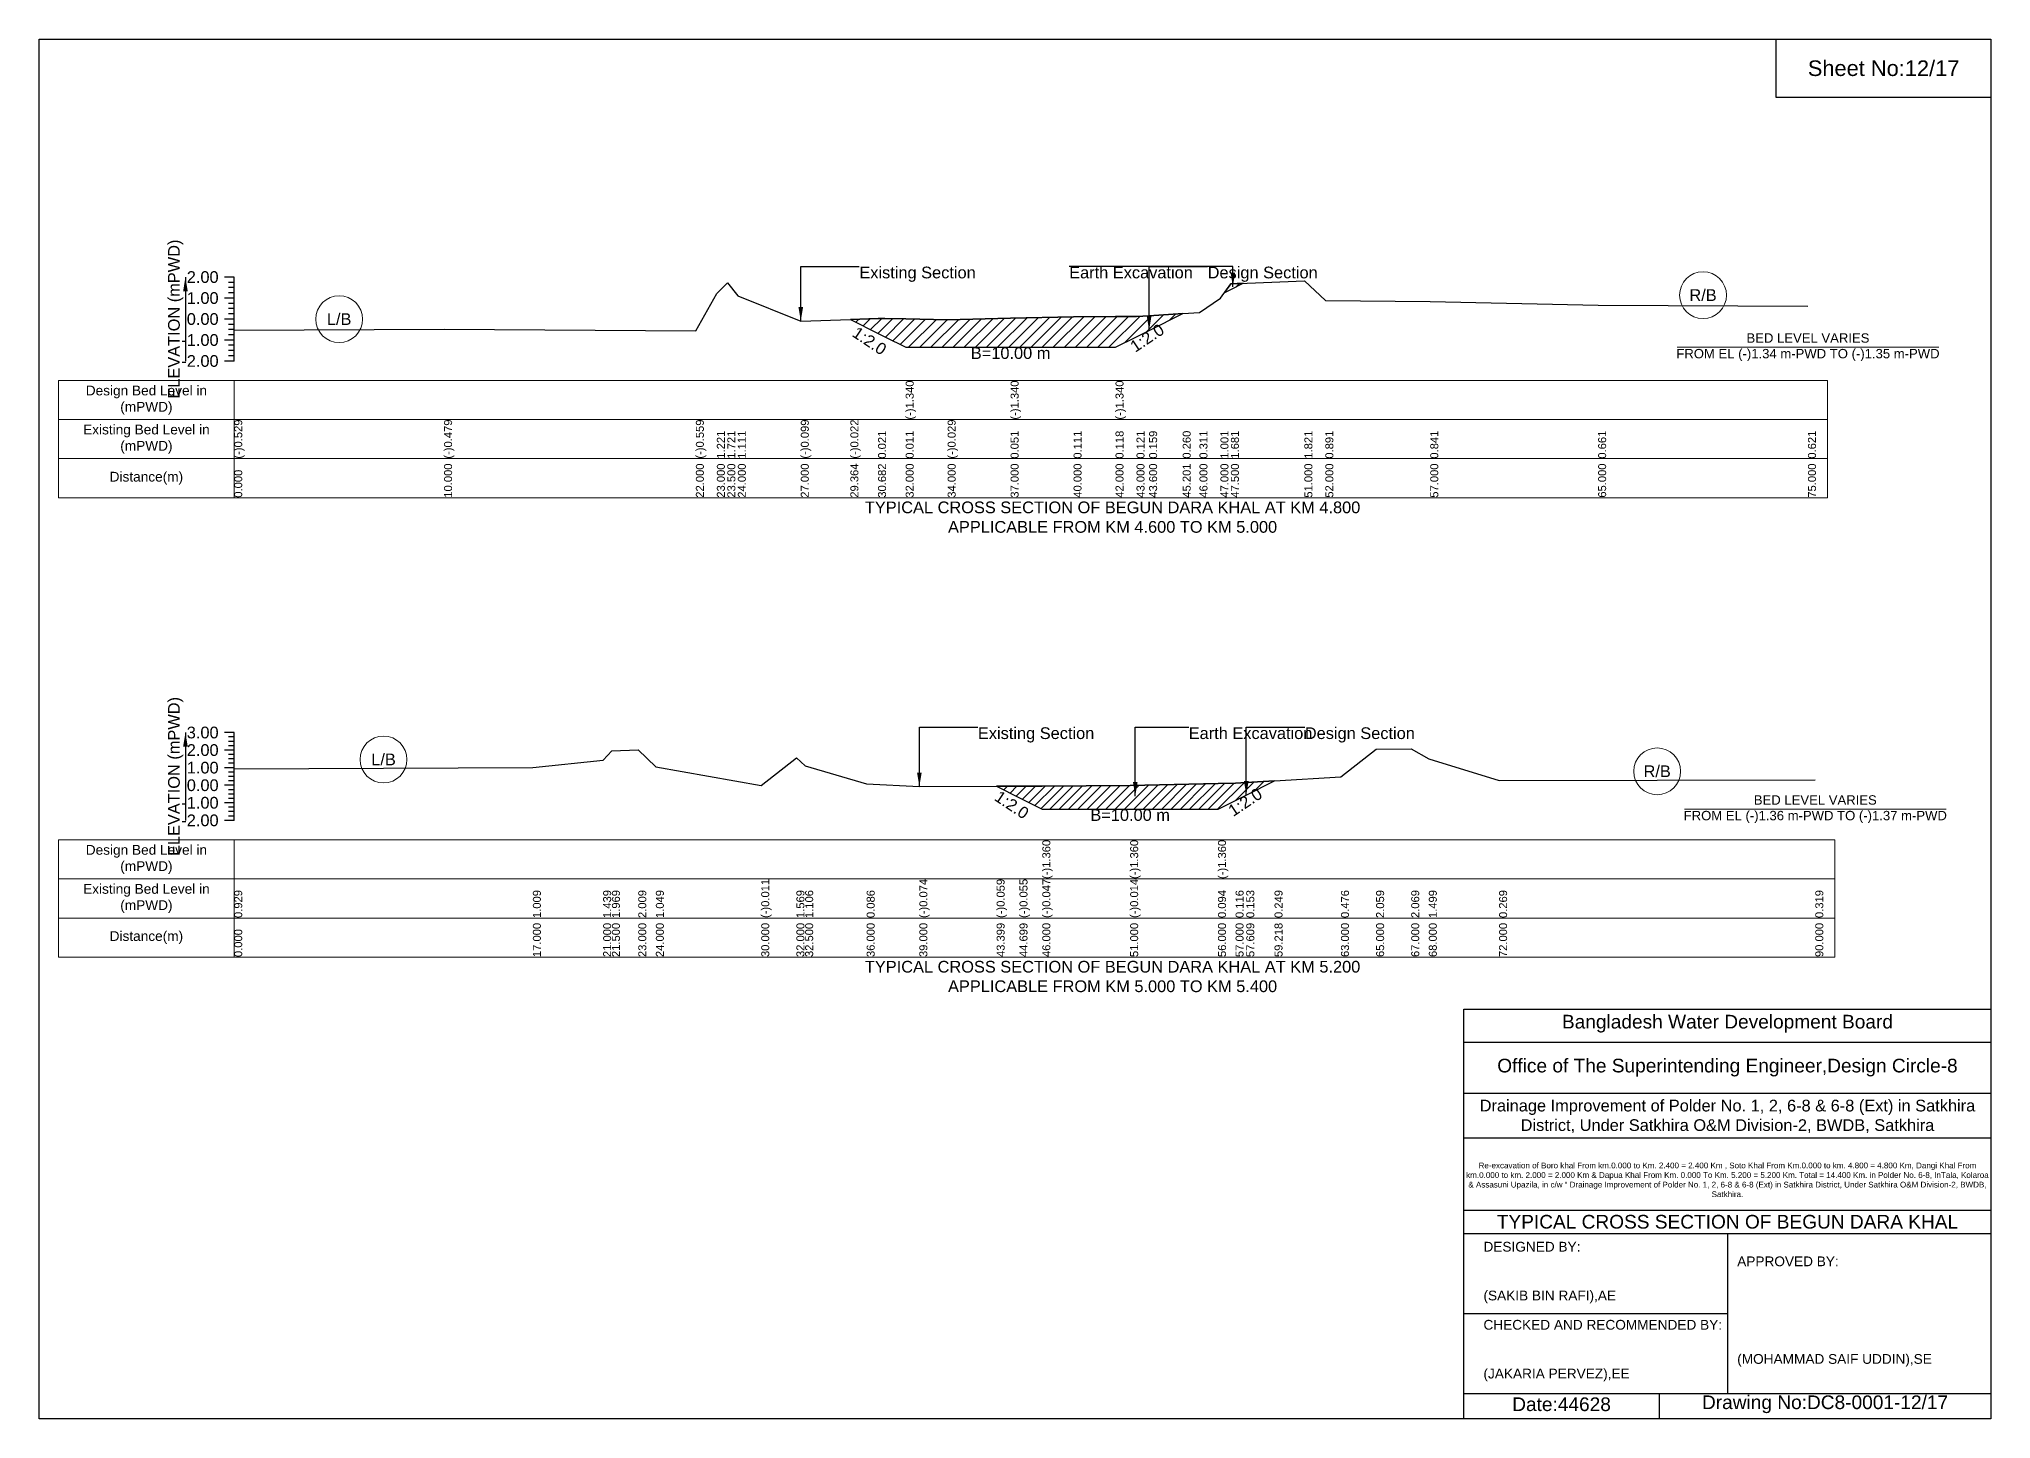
# Model space of a CAD drawing. Header units: inches. Extents: x 91000 to 268000, y -5656 to 20000.
# Drawn here: x 210000 to 218000, y 4344 to 10000 of the extents above; entities that cross this region are included whole.
import ezdxf

# ---------------------------------------------------------------- set-up
doc = ezdxf.new("R2010")
doc.units = ezdxf.units.IN
doc.header["$LTSCALE"] = 7
doc.header["$MEASUREMENT"] = 0
for name, color, linetype, lineweight in [('Cross section Data Border', 7, 'Continuous', 9), ('Cross Section Labels', 7, 'Continuous', 9), ('Existing_Bed_Level for Xsection', 7, 'Continuous', 25)]:
    doc.layers.add(name, color=color, linetype=linetype, lineweight=lineweight)
doc.styles.get("Standard").update_dxf_attribs({"font": 'arial.ttf'})
doc.dimstyles.get("Standard").update_dxf_attribs({"dimtxt": 0.18, "dimasz": 0.18, "dimexe": 0.18, "dimexo": 0.0625, "dimgap": 0.09, "dimtad": 0, "dimtih": 1, "dimtoh": 1, "dimdec": 4, "dimzin": 0, "dimdsep": 46, "dimtxsty": 'Standard', "dimcen": 0.09, "dimadec": 0, "dimazin": 0, "dimtfac": 1, "dimtdec": 4, "dimtofl": 0, "dimtmove": 0, "dimatfit": 3, "dimfxl": 1, "dimtolj": 1, "dimtzin": 0, "dimarcsym": 0})

msp = doc.modelspace()

# ---------------------------------------------------------------- hatches: boundary and pattern name
at = {"layer": 'Existing_Bed_Level for Xsection'}
h = msp.add_hatch(dxfattribs=at)
h.set_pattern_fill('ANSI31', color=256, scale=258, style=0)
h.paths.add_polyline_path([(214857.9, 8959.8), (214885, 8973.3), (214935.7, 8998.7), (214885, 8996.6)])
h = msp.add_hatch(dxfattribs=at)
h.set_pattern_fill('ANSI31', color=256, scale=258, style=0)
h.paths.add_polyline_path([(213325.3, 8850.2), (213438.7, 8793.5), (213466, 8779.8), (213552, 8736.8), (213724, 8736.8), (213982, 8736.8), (214240, 8736.8), (214412, 8736.8), (214498, 8779.8), (214549.6, 8805.7), (214687.3, 8874.5), (214549.6, 8865.8), (214498, 8862.5), (214412, 8862.2), (214240, 8861.6), (213982, 8856.5), (213724, 8849.6), (213552, 8853), (213466, 8854.7), (213438.7, 8853.9)])
h = msp.add_hatch(dxfattribs=at)
h.set_pattern_fill('ANSI31', color=256, scale=216, style=0)
h.paths.add_polyline_path([(213924.7, 6937.1), (214018.4, 6890.2), (214040, 6879.4), (214112, 6843.4), (214472, 6843.4), (214832, 6843.4), (214904, 6879.4), (214947.9, 6901.3), (215063.7, 6959.3), (214947.9, 6952.3), (214904, 6949.7), (214832, 6948.1), (214472, 6940.3), (214112, 6937.9), (214040, 6937.4), (214018.4, 6937.4)])

# ---------------------------------------------------------------- linework, layer by layer
for points in [[(210000, 10000), (218000, 10000), (218000, 4344), (210000, 4344)], [(217120, 10000), (218000, 10000), (218000, 9760), (217120, 9760)]]:
    msp.add_lwpolyline(points, close=True)
for points in [[(215840, 4344), (215840, 6024), (218000, 6024)], [(215840, 5888), (218000, 5888)], [(215840, 5680), (218000, 5680)], [(215840, 5496), (218000, 5496)], [(215840, 5200), (218000, 5200)], [(215840, 5104), (218000, 5104)], [(216920, 5104), (216920, 4448)], [(215840, 4776), (216920, 4776)], [(215840, 4448), (218000, 4448)], [(216640, 4448), (216640, 4344)]]:
    msp.add_lwpolyline(points)
at = {"layer": 'Cross section Data Border'}
for points in [[(210080, 8600.1), (217330, 8600.1), (217330, 8120.1), (210080, 8120.1)], [(210080, 6717.3), (217360, 6717.3), (217360, 6237.3), (210080, 6237.3)]]:
    msp.add_lwpolyline(points, close=True, dxfattribs=at)
for points in [[(210800, 8600.1), (210800, 8120.1)], [(210080, 8440.1), (217330, 8440.1)], [(210080, 8280.1), (217330, 8280.1)], [(210800, 6717.3), (210800, 6237.3)], [(210080, 6557.3), (217360, 6557.3)], [(210080, 6397.3), (217360, 6397.3)]]:
    msp.add_lwpolyline(points, dxfattribs=at)
at = {"layer": 'Cross Section Labels'}
for points in [[(216714.2, 8736.8), (217785.8, 8736.8)], [(216744.2, 6843.4), (217815.8, 6843.4)]]:
    msp.add_lwpolyline(points, dxfattribs=at)
for centre in [(216820, 8950.2), (211230, 8851.7), (211412, 7047.1), (216632, 6998.5)]:
    msp.add_circle(centre, 96, dxfattribs=at)
at = {"layer": 'Existing_Bed_Level for Xsection'}
for points in [[(210800, 9024.1), (210760, 9024.1)], [(210800, 9002.6), (210776, 9002.6)], [(210800, 8981.1), (210776, 8981.1)], [(210800, 8680.1), (210800, 8766.1), (210800, 8852.1), (210800, 8938.1), (210800, 9024.1)], [(210800, 8806.6), (211660, 8810.9), (212692, 8804), (212778, 8957.1), (212821, 9000.1), (212864, 8947.6), (213122, 8843.6), (213325.3, 8850.2), (213438.7, 8853.9), (213466, 8854.7), (213552, 8853), (213552, 8853), (213724, 8849.6), (213982, 8856.5), (213982, 8856.5), (214240, 8861.6), (214412, 8862.2), (214412, 8862.2), (214498, 8862.5), (214549.6, 8865.8), (214687.3, 8874.5), (214756, 8878.8), (214842, 8938.2), (214885, 8996.6), (215186, 9008.7), (215272, 8928.7), (215702, 8924.4), (216390, 8908.9), (217250, 8905.5)], [(210800, 8938.1), (210760, 8938.1)], [(210800, 8959.6), (210776, 8959.6)], [(210800, 8916.6), (210776, 8916.6)], [(210800, 8895.1), (210776, 8895.1)], [(210800, 8852.1), (210760, 8852.1)], [(210800, 8873.6), (210776, 8873.6)], [(210800, 8830.6), (210776, 8830.6)], [(210800, 8809.1), (210776, 8809.1)], [(210800, 8766.1), (210760, 8766.1)], [(210800, 8787.6), (210776, 8787.6)], [(210800, 8744.6), (210776, 8744.6)], [(210800, 8723.1), (210776, 8723.1)], [(210800, 8680.1), (210760, 8680.1)], [(210800, 8701.6), (210776, 8701.6)], [(210800, 7157.3), (210760, 7157.3)], [(210800, 7139.3), (210776, 7139.3)], [(210800, 7121.3), (210776, 7121.3)], [(210800, 6797.3), (210800, 6869.3), (210800, 6941.3), (210800, 7013.3), (210800, 7085.3), (210800, 7157.3)], [(210800, 7085.3), (210760, 7085.3)], [(210800, 7103.3), (210776, 7103.3)], [(210800, 7067.3), (210776, 7067.3)], [(210800, 7049.3), (210776, 7049.3)], [(210800, 7008.2), (212024, 7014), (212312, 7044.9), (212348, 7083.1), (212456, 7086), (212528, 7016.9), (212960, 6940.5), (213104, 7054.3), (213140, 7021), (213392, 6947.5), (213608, 6936), (213924.7, 6937.1), (214018.4, 6937.4), (214040, 6937.4), (214112, 6937.9), (214112, 6937.9), (214472, 6940.3), (214472, 6940.3), (214832, 6948.1), (214832, 6948.1), (214904, 6949.7), (214947.9, 6952.3), (215063.7, 6959.3), (215336, 6975.6), (215480, 7089.6), (215624, 7090.3), (215696, 7049.3), (215984, 6960.7), (217280, 6964.3)], [(210800, 7013.3), (210760, 7013.3)], [(210800, 7031.3), (210776, 7031.3)], [(210800, 6995.3), (210776, 6995.3)], [(210800, 6977.3), (210776, 6977.3)], [(210800, 6941.3), (210760, 6941.3)], [(210800, 6959.3), (210776, 6959.3)], [(210800, 6923.3), (210776, 6923.3)], [(210800, 6905.3), (210776, 6905.3)], [(210800, 6887.3), (210776, 6887.3)], [(210800, 6869.3), (210760, 6869.3)], [(210800, 6851.3), (210776, 6851.3)], [(210800, 6833.3), (210776, 6833.3)], [(210800, 6815.3), (210776, 6815.3)], [(210800, 6797.3), (210760, 6797.3)]]:
    msp.add_lwpolyline(points, dxfattribs=at)
for points in [[(214857.9, 8959.8), (214885, 8973.3), (214935.7, 8998.7), (214885, 8996.6)], [(213325.3, 8850.2), (213325.3, 8850.2), (213438.7, 8793.5), (213466, 8779.8), (213552, 8736.8), (213552, 8736.8), (213724, 8736.8), (213982, 8736.8), (213982, 8736.8), (214240, 8736.8), (214412, 8736.8), (214412, 8736.8), (214498, 8779.8), (214549.6, 8805.7), (214687.3, 8874.5), (214687.3, 8874.5), (214687.3, 8874.5), (214549.6, 8865.8), (214498, 8862.5), (214412, 8862.2), (214412, 8862.2), (214240, 8861.6), (213982, 8856.5), (213982, 8856.5), (213724, 8849.6), (213552, 8853), (213552, 8853), (213466, 8854.7), (213438.7, 8853.9), (213325.3, 8850.2)], [(213924.7, 6937.1), (214018.4, 6890.2), (214040, 6879.4), (214112, 6843.4), (214112, 6843.4), (214472, 6843.4), (214472, 6843.4), (214832, 6843.4), (214832, 6843.4), (214904, 6879.4), (214947.9, 6901.3), (215063.7, 6959.3), (214947.9, 6952.3), (214904, 6949.7), (214832, 6948.1), (214832, 6948.1), (214472, 6940.3), (214472, 6940.3), (214112, 6937.9), (214112, 6937.9), (214040, 6937.4), (214018.4, 6937.4)]]:
    msp.add_lwpolyline(points, close=True, dxfattribs=at)

# ---------------------------------------------------------------- texts
at = {"attachment_point": 5}
for s, insert, char_height in [('Sheet No:12/17', (217560, 9880), 64), ('Bangladesh Water Development Board', (216920, 5964), 56), ('Office of The Superintending Engineer,Design Circle-8', (216920, 5784), 56)]:
    msp.add_mtext(s, dxfattribs=dict(at, insert=insert, char_height=char_height))
for s, insert, char_height, width, attachment_point in [('Drainage Improvement of Polder No. 1, 2, 6-8 & 6-8 (Ext) in Satkhira District, Under Satkhira O&M Division-2, BWDB, Satkhira', (216920, 5584), 48, 2240, 5), ('Re-excavation of Boro khal From km.0.000 to Km. 2.400 = 2.400 Km , Soto Khal From Km.0.000 to km. 4.800 = 4.800 Km, Dangi Khal From km.0.000 to km. 2.000 = 2.000 Km & Dapua Khal From Km. 0.000 To Km. 5.200 = 5.200 Km. Total = 14.400 Km. in Polder No. 6-8, InTala, Kolaroa & Assasuni Upazila, in c/w “ Drainage Improvement of Polder No. 1, 2, 6-8 & 6-8 (Ext) in Satkhira District, Under Satkhira O&M Division-2, BWDB, Satkhira.', (216920, 5324), 23.565, 2160, 5), ('TYPICAL CROSS SECTION OF BEGUN DARA KHAL', (216920, 5152), 56, 2240, 5), ('DESIGNED BY:^J^J^J(SAKIB BIN RAFI),AE', (215920, 4944), 40, 1120, 4), ('APPROVED BY:^J^J^J^J^J^J(MOHAMMAD SAIF UDDIN),SE', (216960, 4784), 40, 1120, 4), ('CHECKED AND RECOMMENDED BY:^J^J^J(JAKARIA PERVEZ),EE', (215920, 4624), 40, 1120, 4), ('Date:44628', (216240, 4404), 56, 1120, 5), ('Drawing No:DC8-0001-12/17', (217320, 4404), 56, 1760, 5)]:
    msp.add_mtext(s, dxfattribs=dict(insert=insert, char_height=char_height, width=width, attachment_point=attachment_point))
at = {"layer": 'Cross section Data Border', "char_height": 40, "width": 640, "attachment_point": 5}
for s, insert in [('Design Bed Level in (mPWD)', (210440, 8520.1)), ('Existing Bed Level in (mPWD)', (210440, 8360.1)), ('Distance(m)', (210440, 8200.1)), ('Design Bed Level in (mPWD)', (210440, 6637.3)), ('Existing Bed Level in (mPWD)', (210440, 6477.3)), ('Distance(m)', (210440, 6317.3))]:
    msp.add_mtext(s, dxfattribs=dict(at, insert=insert))
at = {"layer": 'Cross Section Labels'}
for s, insert, char_height, attachment_point in [('Existing Section', (213362, 9067.1), 48, 1), ('Earth Excavation', (214222, 9067.1), 48, 1), ('Design Section', (214789.6, 9067.1), 48, 1), ('R/B', (216820, 8950.2), 48, 5), ('L/B', (211230, 8851.7), 48, 5), ('B=10.00 m', (213982, 8736.8), 48, 2), ('BED LEVEL VARIES ^JFROM EL (-)1.34 m-PWD TO (-)1.35 m-PWD', (217250, 8736.8), 38.4, 5), ('TYPICAL CROSS SECTION OF BEGUN DARA KHAL AT KM 4.800^JAPPLICABLE FROM KM 4.600 TO KM 5.000', (214400, 8040.1), 48, 5), ('Existing Section', (213848, 7178.9), 48, 1), ('Earth Excavation', (214712, 7178.9), 48, 1), ('Design Section', (215187.9, 7178.9), 48, 1), ('L/B', (211412, 7047.1), 48, 5), ('R/B', (216632, 6998.5), 48, 5), ('BED LEVEL VARIES ^JFROM EL (-)1.36 m-PWD TO (-)1.37 m-PWD', (217280, 6843.4), 38.4, 5), ('B=10.00 m', (214472, 6843.4), 48, 2), ('TYPICAL CROSS SECTION OF BEGUN DARA KHAL AT KM 5.200^JAPPLICABLE FROM KM 5.000 TO KM 5.400', (214400, 6157.3), 48, 5)]:
    msp.add_mtext(s, dxfattribs=dict(at, insert=insert, char_height=char_height, attachment_point=attachment_point))
at = {"layer": 'Cross Section Labels', "char_height": 48, "attachment_point": 2}
for insert, rotation in [((213417.2, 8782.8), 326.30993), ((214528.1, 8794.9), 33.69007), ((214000.4, 6881.2), 326.30993), ((214929.9, 6892.3), 33.69007)]:
    msp.add_mtext('1:2.0', dxfattribs=dict(at, insert=insert, rotation=rotation))
at = {"layer": 'Existing_Bed_Level for Xsection', "rotation": 90}
for s, insert, char_height, attachment_point in [('ELEVATION (mPWD)', (210560, 8852.1), 48, 5), ('(-)1.340', (213552, 8440.1), 32.8, 1), ('(-)1.340', (213982, 8440.1), 32.8, 1), ('(-)1.340', (214412, 8440.1), 32.8, 1), ('(-)0.529', (210800, 8280.1), 32.8, 1), ('(-)0.479', (211660, 8280.1), 32.8, 1), ('(-)0.559', (212692, 8280.1), 32.8, 1), ('(-)0.099', (213122, 8280.1), 32.8, 1), ('(-)0.022', (213325.3, 8280.1), 32.8, 1), ('(-)0.029', (213724, 8280.1), 32.8, 1), ('1.221', (212778, 8280.1), 32.8, 1), ('1.721', (212821, 8280.1), 32.8, 1), ('1.111', (212864, 8280.1), 32.8, 1), ('0.021', (213438.7, 8280.1), 32.8, 1), ('0.011', (213552, 8280.1), 32.8, 1), ('0.051', (213982, 8280.1), 32.8, 1), ('0.111', (214240, 8280.1), 32.8, 1), ('0.118', (214412, 8280.1), 32.8, 1), ('0.121', (214498, 8280.1), 32.8, 1), ('0.159', (214549.6, 8280.1), 32.8, 1), ('0.260', (214687.3, 8280.1), 32.8, 1), ('0.311', (214756, 8280.1), 32.8, 1), ('1.001', (214842, 8280.1), 32.8, 1), ('1.681', (214885, 8280.1), 32.8, 1), ('1.821', (215186, 8280.1), 32.8, 1), ('0.891', (215272, 8280.1), 32.8, 1), ('0.841', (215702, 8280.1), 32.8, 1), ('0.661', (216390, 8280.1), 32.8, 1), ('0.621', (217250, 8280.1), 32.8, 1), ('10.000', (211660, 8120.1), 32.8, 1), ('22.000', (212692, 8120.1), 32.8, 1), ('23.000', (212778, 8120.1), 32.8, 1), ('23.500', (212821, 8120.1), 32.8, 1), ('24.000', (212864, 8120.1), 32.8, 1), ('27.000', (213122, 8120.1), 32.8, 1), ('29.364', (213325.3, 8120.1), 32.8, 1), ('30.682', (213438.7, 8120.1), 32.8, 1), ('32.000', (213552, 8120.1), 32.8, 1), ('34.000', (213724, 8120.1), 32.8, 1), ('37.000', (213982, 8120.1), 32.8, 1), ('40.000', (214240, 8120.1), 32.8, 1), ('42.000', (214412, 8120.1), 32.8, 1), ('43.000', (214498, 8120.1), 32.8, 1), ('43.600', (214549.6, 8120.1), 32.8, 1), ('45.201', (214687.3, 8120.1), 32.8, 1), ('46.000', (214756, 8120.1), 32.8, 1), ('47.000', (214842, 8120.1), 32.8, 1), ('47.500', (214885, 8120.1), 32.8, 1), ('51.000', (215186, 8120.1), 32.8, 1), ('52.000', (215272, 8120.1), 32.8, 1), ('57.000', (215702, 8120.1), 32.8, 1), ('65.000', (216390, 8120.1), 32.8, 1), ('75.000', (217250, 8120.1), 32.8, 1), ('0.000', (210800, 8120.1), 32.8, 1), ('ELEVATION (mPWD)', (210560, 6977.3), 48, 5), ('(-)1.360', (214112, 6557.3), 32.8, 1), ('(-)1.360', (214472, 6557.3), 32.8, 1), ('(-)1.360', (214832, 6557.3), 32.8, 1), ('0.929', (210800, 6397.3), 32.8, 1), ('1.009', (212024, 6397.3), 32.8, 1), ('1.439', (212312, 6397.3), 32.8, 1), ('1.969', (212348, 6397.3), 32.8, 1), ('2.009', (212456, 6397.3), 32.8, 1), ('1.049', (212528, 6397.3), 32.8, 1), ('(-)0.011', (212960, 6397.3), 32.8, 1), ('1.569', (213104, 6397.3), 32.8, 1), ('1.106', (213140, 6397.3), 32.8, 1), ('0.086', (213392, 6397.3), 32.8, 1), ('(-)0.074', (213608, 6397.3), 32.8, 1), ('(-)0.059', (213924.7, 6397.3), 32.8, 1), ('(-)0.055', (214018.4, 6397.3), 32.8, 1), ('(-)0.047', (214112, 6397.3), 32.8, 1), ('(-)0.014', (214472, 6397.3), 32.8, 1), ('0.094', (214832, 6397.3), 32.8, 1), ('0.116', (214904, 6397.3), 32.8, 1), ('0.153', (214947.9, 6397.3), 32.8, 1), ('0.249', (215063.7, 6397.3), 32.8, 1), ('0.476', (215336, 6397.3), 32.8, 1), ('2.059', (215480, 6397.3), 32.8, 1), ('2.069', (215624, 6397.3), 32.8, 1), ('1.499', (215696, 6397.3), 32.8, 1), ('0.269', (215984, 6397.3), 32.8, 1), ('0.319', (217280, 6397.3), 32.8, 1), ('0.000', (210800, 6237.3), 32.8, 1), ('17.000', (212024, 6237.3), 32.8, 1), ('21.000', (212312, 6237.3), 32.8, 1), ('21.500', (212348, 6237.3), 32.8, 1), ('23.000', (212456, 6237.3), 32.8, 1), ('24.000', (212528, 6237.3), 32.8, 1), ('30.000', (212960, 6237.3), 32.8, 1), ('32.000', (213104, 6237.3), 32.8, 1), ('32.500', (213140, 6237.3), 32.8, 1), ('36.000', (213392, 6237.3), 32.8, 1), ('39.000', (213608, 6237.3), 32.8, 1), ('43.399', (213924.7, 6237.3), 32.8, 1), ('44.699', (214018.4, 6237.3), 32.8, 1), ('46.000', (214112, 6237.3), 32.8, 1), ('51.000', (214472, 6237.3), 32.8, 1), ('56.000', (214832, 6237.3), 32.8, 1), ('57.000', (214904, 6237.3), 32.8, 1), ('57.609', (214947.9, 6237.3), 32.8, 1), ('59.218', (215063.7, 6237.3), 32.8, 1), ('63.000', (215336, 6237.3), 32.8, 1), ('65.000', (215480, 6237.3), 32.8, 1), ('67.000', (215624, 6237.3), 32.8, 1), ('68.000', (215696, 6237.3), 32.8, 1), ('72.000', (215984, 6237.3), 32.8, 1), ('90.000', (217280, 6237.3), 32.8, 1)]:
    msp.add_mtext(s, dxfattribs=dict(at, insert=insert, char_height=char_height, attachment_point=attachment_point))
at = {"layer": 'Existing_Bed_Level for Xsection', "char_height": 48, "attachment_point": 6}
for s, insert in [('2.00', (210736, 9024.1)), ('1.00', (210736, 8938.1)), ('0.00', (210736, 8852.1)), ('-1.00', (210736, 8766.1)), ('-2.00', (210736, 8680.1)), ('3.00', (210736, 7157.3)), ('2.00', (210736, 7085.3)), ('0.00', (210736, 6941.3)), ('1.00', (210736, 7013.3)), ('-1.00', (210736, 6869.3)), ('-2.00', (210736, 6797.3))]:
    msp.add_mtext(s, dxfattribs=dict(at, insert=insert))

# ---------------------------------------------------------------- leaders
at = {"layer": 'Cross Section Labels', "annotation_type": 0, "has_hookline": 1}
for points, hookline_direction, text_width in [([(213122, 8843.6), (213122, 9067.1), (213361.9, 9067.1)], 0, 467.2), ([(214892.9, 8985), (214892.9, 9067.1), (214222.1, 9067.1)], 1, 497), ([(214549.6, 8805.7), (214549.6, 9067.1), (214789.5, 9067.1)], 0, 441.2), ([(213608, 6936), (213608, 7178.9), (213847.9, 7178.9)], 0, 467.2), ([(214492.9, 6897), (214492.9, 7178.9), (214711.9, 7178.9)], 0, 497), ([(214947.9, 6901.3), (214947.9, 7178.9), (215187.8, 7178.9)], 0, 441.2)]:
    msp.add_leader(points, dimstyle='Standard', override={"dimasz": 57.6}, dxfattribs=dict(at, hookline_direction=hookline_direction, text_width=text_width))
at = {"layer": 'Existing_Bed_Level for Xsection'}
for points in [[(210600, 9024.1), (210600, 8680.1)], [(210600, 7157.3), (210600, 6797.3)]]:
    msp.add_leader(points, dimstyle='Standard', override={"dimasz": 57.6}, dxfattribs=at)

doc.saveas('drawing.dxf')
